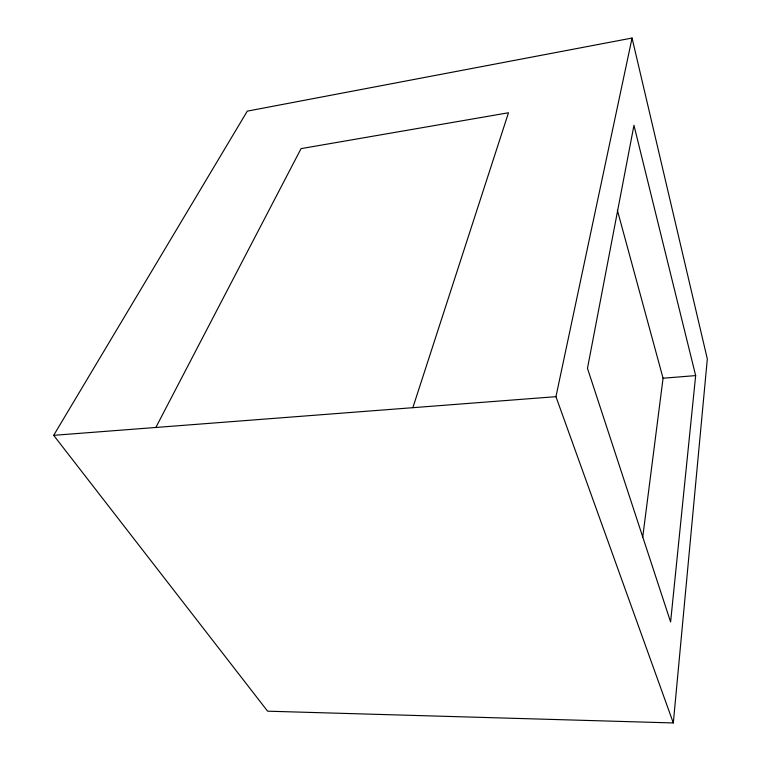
<?xml version="1.0" encoding="UTF-8"?>
<svg xmlns="http://www.w3.org/2000/svg" width="761" height="761" viewBox="0 0 761 761"><rect width="100%" height="100%" fill="white"/><g stroke="black" fill="none" stroke-linecap="round" stroke-linejoin="round"><path stroke-width="1.14" d="M673.314 722.95L707.321 358.964L632.058 38.05L247.287 111.135L53.679 435.33L267.606 711.183L673.314 722.95L555.949 396.671L632.058 38.05M695.659 375.601L670.603 621.946L587.473 368.353L633.961 125.289L695.659 375.601L663.069 378.217L642.712 537.247M412.852 407.687L508.491 112.761L301.061 148.623L155.843 427.473M53.679 435.33L555.949 396.671M617.38 210.274L663.069 378.217"/></g></svg>
